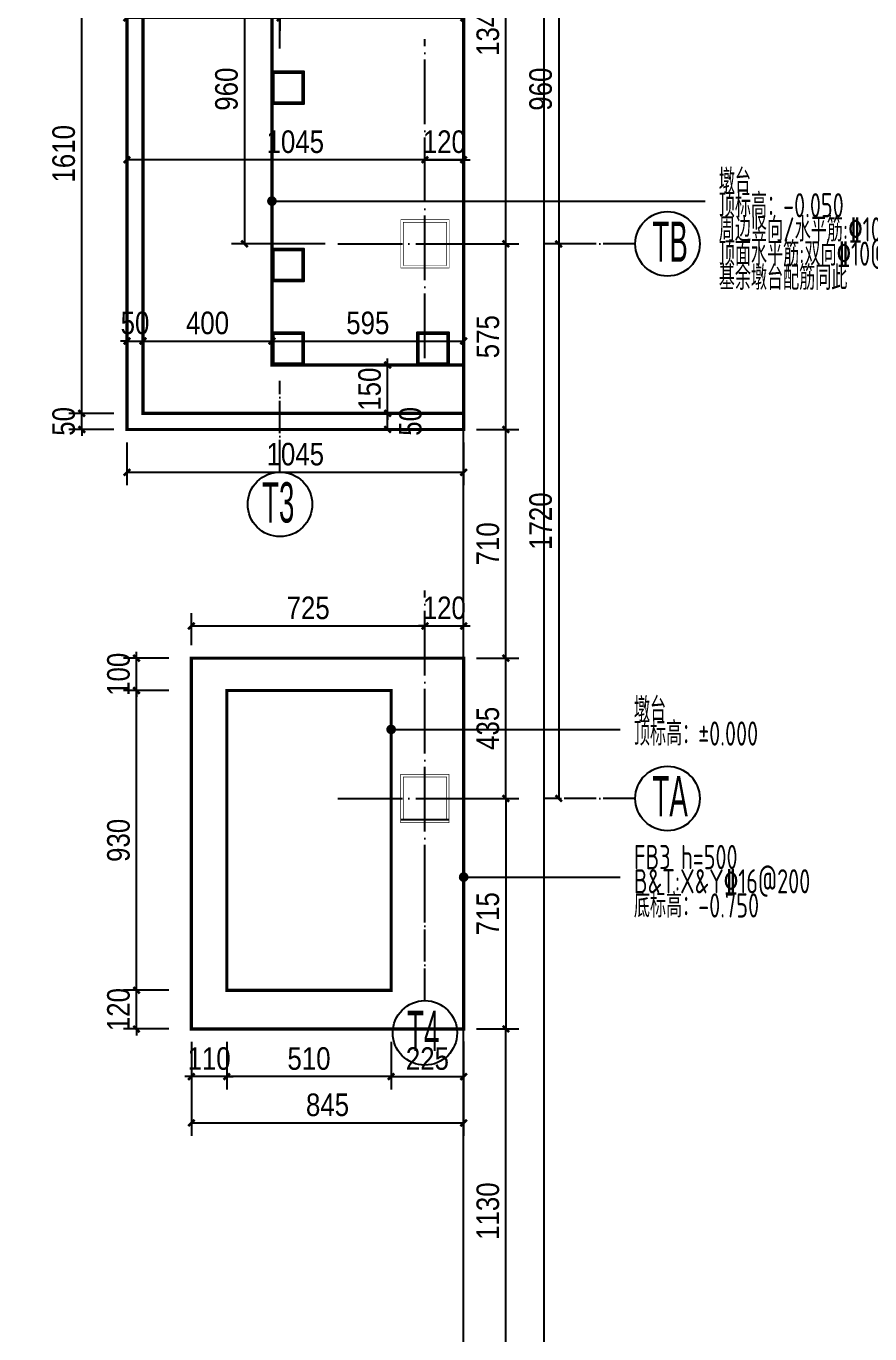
# Model space of a CAD drawing. Extents: x -40040 to 35635, y -182662 to -38118.
# Drawn here: x -5401 to -2783, y -97872 to -93816 of the extents above; entities that cross this region are included whole.
import ezdxf

# ---------------------------------------------------------------- set-up
doc = ezdxf.new("R2010")
doc.units = 0
doc.header["$LTSCALE"] = 1000
doc.header["$MEASUREMENT"] = 0
doc.linetypes.add('CENTER', pattern=[2, 1.25, -0.25, 0.25, -0.25])
doc.linetypes.add('DOTE', pattern=[2.42, 2, -0.2, 0.02, -0.2])
for name, color, linetype in [('A', 163, 'CENTER'), ('A-FLOR-STRS', 54, 'Continuous'), ('A-SECT-005', 5, 'Continuous'), ('AXIS', 3, 'Continuous'), ('GL', 131, 'Continuous'), ('JC', 7, 'Continuous'), ('核对', 2, 'Continuous')]:
    doc.layers.add(name, color=color, linetype=linetype)
doc.styles.add('DIM_T3', font='ARIALN.TTF')
doc.styles.get("Standard").update_dxf_attribs({"font": 'tssdengs.shx', "width": 0.7, "bigfont": 'tssdchn.shx'})
doc.dimstyles.new('_TCH_ARCH&&20', dxfattribs={"dimtxt": 70, "dimasz": 20, "dimexe": 40, "dimexo": 40, "dimgap": 20, "dimtad": 1, "dimdec": 0, "dimzin": 0, "dimdsep": 46, "dimtxsty": 'DIM_T3', "dimblk": 'ARCHTICK', "dimcen": 0.09, "dimclrd": 6, "dimclre": 6, "dimclrt": 6, "dimazin": 2, "dimtfac": 1, "dimtdec": 0, "dimtix": 1, "dimtmove": 2, "dimatfit": 3, "dimfxl": 100, "dimfxlon": 1, "dimtolj": 1, "dimtzin": 0, "dimarcsym": 0})

# ---------------------------------------------------------------- blocks, each defined once
blk = doc.blocks.new('_ArchTick')
at = {"color": 0, "linetype": 'ByBlock', "const_width": 0.4}
blk.add_lwpolyline([(-0.5, -0.5), (0.5, 0.5)], dxfattribs=at)
blk = doc.blocks.new('*D878')
at = {"layer": 'Defpoints', "color": 0, "transparency": 16777216}
for p in [(-4043.3, -121926.7), (-3912.3, -121926.7), (-4318.3, -123056.7)]:
    blk.add_point(p, dxfattribs=at)
at = {"layer": 'JC', "color": 6, "lineweight": -2, "transparency": 16777216}
for p, q in [((-4003.3, -121926.7), (-3872.3, -121926.7)), ((-3912.3, -123056.7), (-3912.3, -121926.7)), ((-4278.3, -123056.7), (-3872.3, -123056.7))]:
    blk.add_line(p, q, dxfattribs=at)
at = {"layer": 'JC', "color": 6, "lineweight": -2, "transparency": 16777216, "xscale": 20, "yscale": 20, "zscale": 20}
for p, rotation in [((-3912.3, -121926.7), 90), ((-3912.3, -123056.7), 270)]:
    blk.add_blockref('_ArchTick', p, dxfattribs=dict(at, rotation=rotation))
at = {"layer": 'JC', "color": 6, "transparency": 16777216, "insert": (-3968, -122491.7), "char_height": 70, "attachment_point": 5, "rotation": 90, "style": 'DIM_T3'}
blk.add_mtext('\\A1;1130', dxfattribs=at)
blk = doc.blocks.new('*D879')
at = {"layer": 'Defpoints', "color": 0, "transparency": 16777216}
for p in [(-4043.3, -120776.7), (-3912.3, -120776.7), (-4088.5, -121211.7)]:
    blk.add_point(p, dxfattribs=at)
at = {"layer": 'JC', "color": 6, "lineweight": -2, "transparency": 16777216}
for p, q in [((-4003.3, -120776.7), (-3872.3, -120776.7)), ((-3912.3, -121211.7), (-3912.3, -120776.7)), ((-4048.5, -121211.7), (-3872.3, -121211.7))]:
    blk.add_line(p, q, dxfattribs=at)
at = {"layer": 'JC', "color": 6, "lineweight": -2, "transparency": 16777216, "xscale": 20, "yscale": 20, "zscale": 20}
for p, rotation in [((-3912.3, -120776.7), 90), ((-3912.3, -121211.7), 270)]:
    blk.add_blockref('_ArchTick', p, dxfattribs=dict(at, rotation=rotation))
at = {"layer": 'JC', "color": 6, "transparency": 16777216, "insert": (-3968, -120994.2), "char_height": 70, "attachment_point": 5, "rotation": 90, "style": 'DIM_T3'}
blk.add_mtext('\\A1;435', dxfattribs=at)
blk = doc.blocks.new('*D880')
at = {"layer": 'Defpoints', "color": 0, "transparency": 16777216}
for p in [(-4043.3, -120067.2), (-3912.3, -120067.2), (-4043.3, -120776.7)]:
    blk.add_point(p, dxfattribs=at)
at = {"layer": 'JC', "color": 6, "lineweight": -2, "transparency": 16777216}
for p, q in [((-4003.3, -120067.2), (-3872.3, -120067.2)), ((-3912.3, -120776.7), (-3912.3, -120067.2)), ((-4003.3, -120776.7), (-3872.3, -120776.7))]:
    blk.add_line(p, q, dxfattribs=at)
at = {"layer": 'JC', "color": 6, "lineweight": -2, "transparency": 16777216, "xscale": 20, "yscale": 20, "zscale": 20}
for p, rotation in [((-3912.3, -120067.2), 90), ((-3912.3, -120776.7), 270)]:
    blk.add_blockref('_ArchTick', p, dxfattribs=dict(at, rotation=rotation))
at = {"layer": 'JC', "color": 6, "transparency": 16777216, "insert": (-3968, -120422), "char_height": 70, "attachment_point": 5, "rotation": 90, "style": 'DIM_T3'}
blk.add_mtext('\\A1;710', dxfattribs=at)
blk = doc.blocks.new('*D881')
at = {"layer": 'Defpoints', "color": 0, "transparency": 16777216}
for p in [(-4088.3, -119491.7), (-3912.3, -119491.7), (-4043.3, -120067.2)]:
    blk.add_point(p, dxfattribs=at)
at = {"layer": 'JC', "color": 6, "lineweight": -2, "transparency": 16777216}
for p, q in [((-4048.3, -119491.7), (-3872.3, -119491.7)), ((-3912.3, -120067.2), (-3912.3, -119491.7)), ((-4003.3, -120067.2), (-3872.3, -120067.2))]:
    blk.add_line(p, q, dxfattribs=at)
at = {"layer": 'JC', "color": 6, "lineweight": -2, "transparency": 16777216, "xscale": 20, "yscale": 20, "zscale": 20}
for p, rotation in [((-3912.3, -119491.7), 90), ((-3912.3, -120067.2), 270)]:
    blk.add_blockref('_ArchTick', p, dxfattribs=dict(at, rotation=rotation))
at = {"layer": 'JC', "color": 6, "transparency": 16777216, "insert": (-3967.8, -119779.5), "char_height": 70, "attachment_point": 5, "rotation": 90, "style": 'DIM_T3'}
blk.add_mtext('\\A1;575', dxfattribs=at)
blk = doc.blocks.new('*D882')
at = {"layer": 'Defpoints', "color": 0, "transparency": 16777216}
for p in [(-4043.3, -118147.1), (-3912.3, -118147.1), (-4088.3, -119491.7)]:
    blk.add_point(p, dxfattribs=at)
at = {"layer": 'JC', "color": 6, "lineweight": -2, "transparency": 16777216}
for p, q in [((-4003.3, -118147.1), (-3872.3, -118147.1)), ((-3912.3, -119491.7), (-3912.3, -118147.1)), ((-4048.3, -119491.7), (-3872.3, -119491.7))]:
    blk.add_line(p, q, dxfattribs=at)
at = {"layer": 'JC', "color": 6, "lineweight": -2, "transparency": 16777216, "xscale": 20, "yscale": 20, "zscale": 20}
for p, rotation in [((-3912.3, -118147.1), 90), ((-3912.3, -119491.7), 270)]:
    blk.add_blockref('_ArchTick', p, dxfattribs=dict(at, rotation=rotation))
at = {"layer": 'JC', "color": 6, "transparency": 16777216, "insert": (-3968, -118819.4), "char_height": 70, "attachment_point": 5, "rotation": 90, "style": 'DIM_T3'}
blk.add_mtext('\\A1;1345', dxfattribs=at)
blk = doc.blocks.new('*D890')
at = {"layer": 'Defpoints', "color": 0, "transparency": 16777216}
for p in [(-4088.5, -121211.7), (-4043.3, -121926.7), (-3912.3, -121926.7)]:
    blk.add_point(p, dxfattribs=at)
at = {"layer": 'JC', "color": 6, "lineweight": -2, "transparency": 16777216}
for p, q in [((-4048.5, -121211.7), (-3872.3, -121211.7)), ((-3912.3, -121211.7), (-3912.3, -121926.7)), ((-4003.3, -121926.7), (-3872.3, -121926.7))]:
    blk.add_line(p, q, dxfattribs=at)
at = {"layer": 'JC', "color": 6, "lineweight": -2, "transparency": 16777216, "xscale": 20, "yscale": 20, "zscale": 20}
for p, rotation in [((-3912.3, -121211.7), 90), ((-3912.3, -121926.7), 270)]:
    blk.add_blockref('_ArchTick', p, dxfattribs=dict(at, rotation=rotation))
at = {"layer": 'JC', "color": 6, "transparency": 16777216, "insert": (-3968, -121569.2), "char_height": 70, "attachment_point": 5, "rotation": 90, "style": 'DIM_T3'}
blk.add_mtext('\\A1;715', dxfattribs=at)
blk = doc.blocks.new('*D891')
at = {"layer": 'Defpoints', "color": 0, "transparency": 16777216}
for p in [(-5088.3, -120067.2), (-4043.3, -120067.2), (-4043.3, -120200)]:
    blk.add_point(p, dxfattribs=at)
at = {"layer": 'JC', "color": 6, "lineweight": -2, "transparency": 16777216}
for p, q in [((-5088.3, -120107.2), (-5088.3, -120240)), ((-4043.3, -120107.2), (-4043.3, -120240)), ((-5088.3, -120200), (-4043.3, -120200))]:
    blk.add_line(p, q, dxfattribs=at)
at = {"layer": 'JC', "color": 6, "lineweight": -2, "transparency": 16777216, "xscale": 20, "yscale": 20, "zscale": 20, "rotation": 180}
blk.add_blockref('_ArchTick', (-5088.3, -120200), dxfattribs=at)
at = {"layer": 'JC', "color": 6, "lineweight": -2, "transparency": 16777216, "xscale": 20, "yscale": 20, "zscale": 20}
blk.add_blockref('_ArchTick', (-4043.3, -120200), dxfattribs=at)
at = {"layer": 'JC', "color": 6, "transparency": 16777216, "insert": (-4565.8, -120144.2), "char_height": 70, "attachment_point": 5, "style": 'DIM_T3'}
blk.add_mtext('\\A1;1045', dxfattribs=at)
blk = doc.blocks.new('*D865')
at = {"layer": 'Defpoints', "color": 0, "transparency": 16777216}
for p in [(-4163.5, -120676.7), (-4888.3, -120776.7), (-4163.5, -120776.7)]:
    blk.add_point(p, dxfattribs=at)
at = {"layer": 'JC', "color": 6, "lineweight": -2, "transparency": 16777216}
for p, q in [((-4888.3, -120736.7), (-4888.3, -120636.7)), ((-4163.5, -120736.7), (-4163.5, -120636.7)), ((-4888.3, -120676.7), (-4163.5, -120676.7))]:
    blk.add_line(p, q, dxfattribs=at)
at = {"layer": 'JC', "color": 6, "lineweight": -2, "transparency": 16777216, "xscale": 20, "yscale": 20, "zscale": 20, "rotation": 180}
blk.add_blockref('_ArchTick', (-4888.3, -120676.7), dxfattribs=at)
at = {"layer": 'JC', "color": 6, "lineweight": -2, "transparency": 16777216, "xscale": 20, "yscale": 20, "zscale": 20}
blk.add_blockref('_ArchTick', (-4163.5, -120676.7), dxfattribs=at)
at = {"layer": 'JC', "color": 6, "transparency": 16777216, "insert": (-4525.9, -120621), "char_height": 70, "attachment_point": 5, "style": 'DIM_T3'}
blk.add_mtext('\\A1;725', dxfattribs=at)
blk = doc.blocks.new('*D866')
at = {"layer": 'Defpoints', "color": 0, "transparency": 16777216}
for p in [(-4268.3, -121926.7), (-4043.3, -121925.8), (-4043.3, -122074.5)]:
    blk.add_point(p, dxfattribs=at)
at = {"layer": 'JC', "color": 6, "lineweight": -2, "transparency": 16777216}
for p, q in [((-4268.3, -121966.7), (-4268.3, -122114.5)), ((-4043.3, -121965.8), (-4043.3, -122114.5)), ((-4268.3, -122074.5), (-4043.3, -122074.5))]:
    blk.add_line(p, q, dxfattribs=at)
at = {"layer": 'JC', "color": 6, "lineweight": -2, "transparency": 16777216, "xscale": 20, "yscale": 20, "zscale": 20, "rotation": 180}
blk.add_blockref('_ArchTick', (-4268.3, -122074.5), dxfattribs=at)
at = {"layer": 'JC', "color": 6, "lineweight": -2, "transparency": 16777216, "xscale": 20, "yscale": 20, "zscale": 20}
blk.add_blockref('_ArchTick', (-4043.3, -122074.5), dxfattribs=at)
at = {"layer": 'JC', "color": 6, "transparency": 16777216, "insert": (-4155.8, -122018.8), "char_height": 70, "attachment_point": 5, "style": 'DIM_T3'}
blk.add_mtext('\\A1;225', dxfattribs=at)
blk = doc.blocks.new('*D867')
at = {"layer": 'Defpoints', "color": 0, "transparency": 16777216}
for p in [(-4043.3, -119230.9), (-4163.3, -119322.9), (-4043.3, -119322.9)]:
    blk.add_point(p, dxfattribs=at)
at = {"layer": 'JC', "color": 6, "lineweight": -2, "transparency": 16777216}
for p, q in [((-4163.3, -119282.9), (-4163.3, -119190.9)), ((-4043.3, -119282.9), (-4043.3, -119190.9)), ((-4163.3, -119230.9), (-4183.3, -119230.9)), ((-4163.3, -119230.9), (-4043.3, -119230.9)), ((-4043.3, -119230.9), (-4023.3, -119230.9))]:
    blk.add_line(p, q, dxfattribs=at)
at = {"layer": 'JC', "color": 6, "lineweight": -2, "transparency": 16777216, "xscale": 20, "yscale": 20, "zscale": 20}
blk.add_blockref('_ArchTick', (-4163.3, -119230.9), dxfattribs=at)
at = {"layer": 'JC', "color": 6, "lineweight": -2, "transparency": 16777216, "xscale": 20, "yscale": 20, "zscale": 20, "rotation": 180}
blk.add_blockref('_ArchTick', (-4043.3, -119230.9), dxfattribs=at)
at = {"layer": 'JC', "color": 6, "transparency": 16777216, "insert": (-4103.3, -119175.2), "char_height": 70, "attachment_point": 5, "style": 'DIM_T3'}
blk.add_mtext('\\A1;120', dxfattribs=at)
blk = doc.blocks.new('*D868')
at = {"layer": 'Defpoints', "color": 0, "transparency": 16777216}
for p in [(-5088.3, -119230.9), (-5088.3, -119315.8), (-4043.3, -119322.9)]:
    blk.add_point(p, dxfattribs=at)
at = {"layer": 'JC', "color": 6, "lineweight": -2, "transparency": 16777216}
for p, q in [((-5088.3, -119275.8), (-5088.3, -119190.9)), ((-4043.3, -119282.9), (-4043.3, -119190.9)), ((-4043.3, -119230.9), (-5088.3, -119230.9))]:
    blk.add_line(p, q, dxfattribs=at)
at = {"layer": 'JC', "color": 6, "lineweight": -2, "transparency": 16777216, "xscale": 20, "yscale": 20, "zscale": 20, "rotation": 180}
blk.add_blockref('_ArchTick', (-5088.3, -119230.9), dxfattribs=at)
at = {"layer": 'JC', "color": 6, "lineweight": -2, "transparency": 16777216, "xscale": 20, "yscale": 20, "zscale": 20}
blk.add_blockref('_ArchTick', (-4043.3, -119230.9), dxfattribs=at)
at = {"layer": 'JC', "color": 6, "transparency": 16777216, "insert": (-4565.8, -119175.2), "char_height": 70, "attachment_point": 5, "style": 'DIM_T3'}
blk.add_mtext('\\A1;1045', dxfattribs=at)
blk = doc.blocks.new('*D869')
at = {"layer": 'Defpoints', "color": 0, "transparency": 16777216}
for p in [(-5088.3, -118694.5), (-4613.3, -118694.5), (-4613.3, -118790.6)]:
    blk.add_point(p, dxfattribs=at)
at = {"layer": 'JC', "color": 6, "lineweight": -2, "transparency": 16777216}
for p, q in [((-5088.3, -118734.5), (-5088.3, -118830.6)), ((-4613.3, -118734.5), (-4613.3, -118830.6)), ((-5088.3, -118790.6), (-4613.3, -118790.6))]:
    blk.add_line(p, q, dxfattribs=at)
at = {"layer": 'JC', "color": 6, "lineweight": -2, "transparency": 16777216, "xscale": 20, "yscale": 20, "zscale": 20, "rotation": 180}
blk.add_blockref('_ArchTick', (-5088.3, -118790.6), dxfattribs=at)
at = {"layer": 'JC', "color": 6, "lineweight": -2, "transparency": 16777216, "xscale": 20, "yscale": 20, "zscale": 20}
blk.add_blockref('_ArchTick', (-4613.3, -118790.6), dxfattribs=at)
at = {"layer": 'JC', "color": 6, "transparency": 16777216, "insert": (-4850.8, -118735), "char_height": 70, "attachment_point": 5, "style": 'DIM_T3'}
blk.add_mtext('\\A1;475', dxfattribs=at)
blk = doc.blocks.new('*D870')
at = {"layer": 'Defpoints', "color": 0, "transparency": 16777216}
for p in [(-4613.3, -118694.5), (-4043.3, -118690.7), (-4043.3, -118790.6)]:
    blk.add_point(p, dxfattribs=at)
at = {"layer": 'JC', "color": 6, "lineweight": -2, "transparency": 16777216}
for p, q in [((-4613.3, -118734.5), (-4613.3, -118830.6)), ((-4043.3, -118730.7), (-4043.3, -118830.6)), ((-4613.3, -118790.6), (-4043.3, -118790.6))]:
    blk.add_line(p, q, dxfattribs=at)
at = {"layer": 'JC', "color": 6, "lineweight": -2, "transparency": 16777216, "xscale": 20, "yscale": 20, "zscale": 20, "rotation": 180}
blk.add_blockref('_ArchTick', (-4613.3, -118790.6), dxfattribs=at)
at = {"layer": 'JC', "color": 6, "lineweight": -2, "transparency": 16777216, "xscale": 20, "yscale": 20, "zscale": 20}
blk.add_blockref('_ArchTick', (-4043.3, -118790.6), dxfattribs=at)
at = {"layer": 'JC', "color": 6, "transparency": 16777216, "insert": (-4328.3, -118734.9), "char_height": 70, "attachment_point": 5, "style": 'DIM_T3'}
blk.add_mtext('\\A1;570', dxfattribs=at)
blk = doc.blocks.new('*D899')
at = {"layer": 'Defpoints', "color": 0, "transparency": 16777216}
for p in [(-4402.6, -119867.2), (-4279.3, -119867.2), (-4408.2, -120017.2)]:
    blk.add_point(p, dxfattribs=at)
at = {"layer": '核对', "color": 6, "lineweight": -2, "transparency": 16777216}
for p, q in [((-4279.3, -119867.2), (-4279.3, -119847.2)), ((-4362.6, -119867.2), (-4239.3, -119867.2)), ((-4279.3, -120017.2), (-4279.3, -119867.2)), ((-4368.2, -120017.2), (-4239.3, -120017.2)), ((-4279.3, -120017.2), (-4279.3, -120037.2))]:
    blk.add_line(p, q, dxfattribs=at)
at = {"layer": '核对', "color": 6, "lineweight": -2, "transparency": 16777216, "xscale": 20, "yscale": 20, "zscale": 20}
for p, rotation in [((-4279.3, -119867.2), 270), ((-4279.3, -120017.2), 90)]:
    blk.add_blockref('_ArchTick', p, dxfattribs=dict(at, rotation=rotation))
at = {"layer": '核对', "color": 6, "transparency": 16777216, "insert": (-4335, -119942.2), "char_height": 70, "attachment_point": 5, "rotation": 90, "style": 'DIM_T3'}
blk.add_mtext('\\A1;150', dxfattribs=at)
blk = doc.blocks.new('*D855')
at = {"layer": 'Defpoints', "color": 0, "transparency": 16777216}
for p in [(-4638.3, -119669.7), (-5038.3, -119696.6), (-4638.3, -119793)]:
    blk.add_point(p, dxfattribs=at)
at = {"layer": '核对', "color": 6, "lineweight": -2, "transparency": 16777216}
for p, q in [((-4638.3, -119709.7), (-4638.3, -119833)), ((-5038.3, -119736.6), (-5038.3, -119833)), ((-5038.3, -119793), (-4638.3, -119793))]:
    blk.add_line(p, q, dxfattribs=at)
at = {"layer": '核对', "color": 6, "lineweight": -2, "transparency": 16777216, "xscale": 20, "yscale": 20, "zscale": 20, "rotation": 180}
blk.add_blockref('_ArchTick', (-5038.3, -119793), dxfattribs=at)
at = {"layer": '核对', "color": 6, "lineweight": -2, "transparency": 16777216, "xscale": 20, "yscale": 20, "zscale": 20}
blk.add_blockref('_ArchTick', (-4638.3, -119793), dxfattribs=at)
at = {"layer": '核对', "color": 6, "transparency": 16777216, "insert": (-4838.3, -119737.3), "char_height": 70, "attachment_point": 5, "style": 'DIM_T3'}
blk.add_mtext('\\A1;400', dxfattribs=at)
blk = doc.blocks.new('*D856')
at = {"layer": 'Defpoints', "color": 0, "transparency": 16777216}
for p in [(-4638.3, -119669.7), (-4043.3, -119676.5), (-4043.3, -119793)]:
    blk.add_point(p, dxfattribs=at)
at = {"layer": '核对', "color": 6, "lineweight": -2, "transparency": 16777216}
for p, q in [((-4638.3, -119709.7), (-4638.3, -119833)), ((-4043.3, -119716.5), (-4043.3, -119833)), ((-4638.3, -119793), (-4043.3, -119793))]:
    blk.add_line(p, q, dxfattribs=at)
at = {"layer": '核对', "color": 6, "lineweight": -2, "transparency": 16777216, "xscale": 20, "yscale": 20, "zscale": 20, "rotation": 180}
blk.add_blockref('_ArchTick', (-4638.3, -119793), dxfattribs=at)
at = {"layer": '核对', "color": 6, "lineweight": -2, "transparency": 16777216, "xscale": 20, "yscale": 20, "zscale": 20}
blk.add_blockref('_ArchTick', (-4043.3, -119793), dxfattribs=at)
at = {"layer": '核对', "color": 6, "transparency": 16777216, "insert": (-4340.8, -119737.3), "char_height": 70, "attachment_point": 5, "style": 'DIM_T3'}
blk.add_mtext('\\A1;595', dxfattribs=at)
blk = doc.blocks.new('*D857')
at = {"layer": 'Defpoints', "color": 0, "transparency": 16777216}
for p in [(-5228.5, -120017.2), (-5038.3, -120017.2), (-5088.3, -120067.2)]:
    blk.add_point(p, dxfattribs=at)
at = {"layer": 'JC', "color": 6, "lineweight": -2, "transparency": 16777216}
for p, q in [((-5228.5, -120017.2), (-5228.5, -119997.2)), ((-5128.5, -120017.2), (-5268.5, -120017.2)), ((-5228.5, -120067.2), (-5228.5, -120017.2)), ((-5128.5, -120067.2), (-5268.5, -120067.2)), ((-5228.5, -120067.2), (-5228.5, -120087.2))]:
    blk.add_line(p, q, dxfattribs=at)
at = {"layer": 'JC', "color": 6, "lineweight": -2, "transparency": 16777216, "xscale": 20, "yscale": 20, "zscale": 20}
for p, rotation in [((-5228.5, -120017.2), 270), ((-5228.5, -120067.2), 90)]:
    blk.add_blockref('_ArchTick', p, dxfattribs=dict(at, rotation=rotation))
at = {"layer": 'JC', "color": 6, "transparency": 16777216, "insert": (-5284.3, -120042.2), "char_height": 70, "attachment_point": 5, "rotation": 90, "style": 'DIM_T3'}
blk.add_mtext('\\A1;50', dxfattribs=at)
blk = doc.blocks.new('*D900')
at = {"layer": 'Defpoints', "color": 0, "transparency": 16777216}
for p in [(-5228.5, -118407.2), (-5038.3, -118407.2), (-5038.3, -120017.2)]:
    blk.add_point(p, dxfattribs=at)
at = {"layer": 'JC', "color": 6, "lineweight": -2, "transparency": 16777216}
for p, q in [((-5128.5, -118407.2), (-5268.5, -118407.2)), ((-5228.5, -120017.2), (-5228.5, -118407.2)), ((-5128.5, -120017.2), (-5268.5, -120017.2))]:
    blk.add_line(p, q, dxfattribs=at)
at = {"layer": 'JC', "color": 6, "lineweight": -2, "transparency": 16777216, "xscale": 20, "yscale": 20, "zscale": 20}
for p, rotation in [((-5228.5, -118407.2), 90), ((-5228.5, -120017.2), 270)]:
    blk.add_blockref('_ArchTick', p, dxfattribs=dict(at, rotation=rotation))
at = {"layer": 'JC', "color": 6, "transparency": 16777216, "insert": (-5284.3, -119212.2), "char_height": 70, "attachment_point": 5, "rotation": 90, "style": 'DIM_T3'}
blk.add_mtext('\\A1;1610', dxfattribs=at)
blk = doc.blocks.new('*D859')
at = {"layer": 'Defpoints', "color": 0, "transparency": 16777216}
for p in [(-4043.3, -120676.7), (-4163.5, -120776.7), (-4043.3, -120776.7)]:
    blk.add_point(p, dxfattribs=at)
at = {"layer": 'JC', "color": 6, "lineweight": -2, "transparency": 16777216}
for p, q in [((-4163.5, -120736.7), (-4163.5, -120636.7)), ((-4043.3, -120736.7), (-4043.3, -120636.7)), ((-4163.5, -120676.7), (-4183.5, -120676.7)), ((-4163.5, -120676.7), (-4043.3, -120676.7)), ((-4043.3, -120676.7), (-4023.3, -120676.7))]:
    blk.add_line(p, q, dxfattribs=at)
at = {"layer": 'JC', "color": 6, "lineweight": -2, "transparency": 16777216, "xscale": 20, "yscale": 20, "zscale": 20}
blk.add_blockref('_ArchTick', (-4163.5, -120676.7), dxfattribs=at)
at = {"layer": 'JC', "color": 6, "lineweight": -2, "transparency": 16777216, "xscale": 20, "yscale": 20, "zscale": 20, "rotation": 180}
blk.add_blockref('_ArchTick', (-4043.3, -120676.7), dxfattribs=at)
at = {"layer": 'JC', "color": 6, "transparency": 16777216, "insert": (-4103.4, -120621), "char_height": 70, "attachment_point": 5, "style": 'DIM_T3'}
blk.add_mtext('\\A1;120', dxfattribs=at)
blk = doc.blocks.new('*D860')
at = {"layer": 'Defpoints', "color": 0, "transparency": 16777216}
for p in [(-4778.3, -121926.7), (-4268.3, -121926.7), (-4778.3, -122074.5)]:
    blk.add_point(p, dxfattribs=at)
at = {"layer": 'JC', "color": 6, "lineweight": -2, "transparency": 16777216}
for p, q in [((-4778.3, -121966.7), (-4778.3, -122114.5)), ((-4268.3, -121966.7), (-4268.3, -122114.5)), ((-4268.3, -122074.5), (-4778.3, -122074.5))]:
    blk.add_line(p, q, dxfattribs=at)
at = {"layer": 'JC', "color": 6, "lineweight": -2, "transparency": 16777216, "xscale": 20, "yscale": 20, "zscale": 20, "rotation": 180}
blk.add_blockref('_ArchTick', (-4778.3, -122074.5), dxfattribs=at)
at = {"layer": 'JC', "color": 6, "lineweight": -2, "transparency": 16777216, "xscale": 20, "yscale": 20, "zscale": 20}
blk.add_blockref('_ArchTick', (-4268.3, -122074.5), dxfattribs=at)
at = {"layer": 'JC', "color": 6, "transparency": 16777216, "insert": (-4523.3, -122018.8), "char_height": 70, "attachment_point": 5, "style": 'DIM_T3'}
blk.add_mtext('\\A1;510', dxfattribs=at)
blk = doc.blocks.new('*D861')
at = {"layer": 'Defpoints', "color": 0, "transparency": 16777216}
for p in [(-4888.3, -121936.1), (-4778.3, -121926.7), (-4888.3, -122074.5)]:
    blk.add_point(p, dxfattribs=at)
at = {"layer": 'JC', "color": 6, "lineweight": -2, "transparency": 16777216}
for p, q in [((-4888.3, -121976.1), (-4888.3, -122114.5)), ((-4778.3, -121966.7), (-4778.3, -122114.5)), ((-4888.3, -122074.5), (-4908.3, -122074.5)), ((-4778.3, -122074.5), (-4888.3, -122074.5)), ((-4778.3, -122074.5), (-4758.3, -122074.5))]:
    blk.add_line(p, q, dxfattribs=at)
at = {"layer": 'JC', "color": 6, "lineweight": -2, "transparency": 16777216, "xscale": 20, "yscale": 20, "zscale": 20}
blk.add_blockref('_ArchTick', (-4888.3, -122074.5), dxfattribs=at)
at = {"layer": 'JC', "color": 6, "lineweight": -2, "transparency": 16777216, "xscale": 20, "yscale": 20, "zscale": 20, "rotation": 180}
blk.add_blockref('_ArchTick', (-4778.3, -122074.5), dxfattribs=at)
at = {"layer": 'JC', "color": 6, "transparency": 16777216, "insert": (-4833.3, -122018.8), "char_height": 70, "attachment_point": 5, "style": 'DIM_T3'}
blk.add_mtext('\\A1;110', dxfattribs=at)
blk = doc.blocks.new('*D862')
at = {"layer": 'Defpoints', "color": 0, "transparency": 16777216}
for p in [(-5058.7, -121806.7), (-4778.3, -121806.7), (-4888.3, -121926.7)]:
    blk.add_point(p, dxfattribs=at)
at = {"layer": '核对', "color": 6, "lineweight": -2, "transparency": 16777216}
for p, q in [((-5058.7, -121806.7), (-5058.7, -121786.7)), ((-4958.7, -121806.7), (-5098.7, -121806.7)), ((-5058.7, -121926.7), (-5058.7, -121806.7)), ((-4958.7, -121926.7), (-5098.7, -121926.7)), ((-5058.7, -121926.7), (-5058.7, -121946.7))]:
    blk.add_line(p, q, dxfattribs=at)
at = {"layer": '核对', "color": 6, "lineweight": -2, "transparency": 16777216, "xscale": 20, "yscale": 20, "zscale": 20}
for p, rotation in [((-5058.7, -121806.7), 270), ((-5058.7, -121926.7), 90)]:
    blk.add_blockref('_ArchTick', p, dxfattribs=dict(at, rotation=rotation))
at = {"layer": '核对', "color": 6, "transparency": 16777216, "insert": (-5114.4, -121866.7), "char_height": 70, "attachment_point": 5, "rotation": 90, "style": 'DIM_T3'}
blk.add_mtext('\\A1;120', dxfattribs=at)
blk = doc.blocks.new('*D863')
at = {"layer": 'Defpoints', "color": 0, "transparency": 16777216}
for p in [(-5058.7, -120876.7), (-4778.3, -120876.7), (-4778.3, -121806.7)]:
    blk.add_point(p, dxfattribs=at)
at = {"layer": '核对', "color": 6, "lineweight": -2, "transparency": 16777216}
for p, q in [((-4958.7, -120876.7), (-5098.7, -120876.7)), ((-5058.7, -121806.7), (-5058.7, -120876.7)), ((-4958.7, -121806.7), (-5098.7, -121806.7))]:
    blk.add_line(p, q, dxfattribs=at)
at = {"layer": '核对', "color": 6, "lineweight": -2, "transparency": 16777216, "xscale": 20, "yscale": 20, "zscale": 20}
for p, rotation in [((-5058.7, -120876.7), 90), ((-5058.7, -121806.7), 270)]:
    blk.add_blockref('_ArchTick', p, dxfattribs=dict(at, rotation=rotation))
at = {"layer": '核对', "color": 6, "transparency": 16777216, "insert": (-5114.4, -121341.7), "char_height": 70, "attachment_point": 5, "rotation": 90, "style": 'DIM_T3'}
blk.add_mtext('\\A1;930', dxfattribs=at)
blk = doc.blocks.new('*D864')
at = {"layer": 'Defpoints', "color": 0, "transparency": 16777216}
for p in [(-5058.7, -120776.7), (-4888.3, -120776.7), (-4778.3, -120876.7)]:
    blk.add_point(p, dxfattribs=at)
at = {"layer": '核对', "color": 6, "lineweight": -2, "transparency": 16777216}
for p, q in [((-4958.7, -120776.7), (-5098.7, -120776.7)), ((-5058.7, -120776.7), (-5058.7, -120756.7)), ((-5058.7, -120876.7), (-5058.7, -120776.7)), ((-4958.7, -120876.7), (-5098.7, -120876.7)), ((-5058.7, -120876.7), (-5058.7, -120896.7))]:
    blk.add_line(p, q, dxfattribs=at)
at = {"layer": '核对', "color": 6, "lineweight": -2, "transparency": 16777216, "xscale": 20, "yscale": 20, "zscale": 20}
for p, rotation in [((-5058.7, -120776.7), 270), ((-5058.7, -120876.7), 90)]:
    blk.add_blockref('_ArchTick', p, dxfattribs=dict(at, rotation=rotation))
at = {"layer": '核对', "color": 6, "transparency": 16777216, "insert": (-5114.4, -120826.7), "char_height": 70, "attachment_point": 5, "rotation": 90, "style": 'DIM_T3'}
blk.add_mtext('\\A1;100', dxfattribs=at)
blk = doc.blocks.new('*D851')
at = {"layer": 'Defpoints', "color": 0, "transparency": 16777216}
for p in [(-4888.3, -121926.7), (-4043.3, -121926.7), (-4043.3, -122217.9)]:
    blk.add_point(p, dxfattribs=at)
at = {"layer": 'JC', "color": 6, "lineweight": -2, "transparency": 16777216}
for p, q in [((-4888.3, -121966.7), (-4888.3, -122257.9)), ((-4043.3, -121966.7), (-4043.3, -122257.9)), ((-4888.3, -122217.9), (-4043.3, -122217.9))]:
    blk.add_line(p, q, dxfattribs=at)
at = {"layer": 'JC', "color": 6, "lineweight": -2, "transparency": 16777216, "xscale": 20, "yscale": 20, "zscale": 20, "rotation": 180}
blk.add_blockref('_ArchTick', (-4888.3, -122217.9), dxfattribs=at)
at = {"layer": 'JC', "color": 6, "lineweight": -2, "transparency": 16777216, "xscale": 20, "yscale": 20, "zscale": 20}
blk.add_blockref('_ArchTick', (-4043.3, -122217.9), dxfattribs=at)
at = {"layer": 'JC', "color": 6, "transparency": 16777216, "insert": (-4465.8, -122162.2), "char_height": 70, "attachment_point": 5, "style": 'DIM_T3'}
blk.add_mtext('\\A1;845', dxfattribs=at)
blk = doc.blocks.new('*D847')
at = {"layer": 'Defpoints', "color": 0, "transparency": 16777216}
for p in [(-4688.3, -118531.7), (-4723.4, -119491.7), (-4433.3, -119491.7)]:
    blk.add_point(p, dxfattribs=at)
at = {"layer": 'JC', "color": 6, "lineweight": -2, "transparency": 16777216}
for p, q in [((-4728.3, -118531.7), (-4763.4, -118531.7)), ((-4723.4, -118531.7), (-4723.4, -119491.7)), ((-4473.3, -119491.7), (-4763.4, -119491.7))]:
    blk.add_line(p, q, dxfattribs=at)
at = {"layer": 'JC', "color": 6, "lineweight": -2, "transparency": 16777216, "xscale": 20, "yscale": 20, "zscale": 20}
for p, rotation in [((-4723.4, -118531.7), 90), ((-4723.4, -119491.7), 270)]:
    blk.add_blockref('_ArchTick', p, dxfattribs=dict(at, rotation=rotation))
at = {"layer": 'JC', "color": 6, "transparency": 16777216, "insert": (-4779.1, -119011.7), "char_height": 70, "attachment_point": 5, "rotation": 90, "style": 'DIM_T3'}
blk.add_mtext('\\A1;960', dxfattribs=at)
blk = doc.blocks.new('*D848')
at = {"layer": 'Defpoints', "color": 0, "transparency": 16777216}
for p in [(-4408.2, -120017.2), (-4279.3, -120017.2), (-4408.2, -120067.2)]:
    blk.add_point(p, dxfattribs=at)
at = {"layer": '核对', "color": 6, "lineweight": -2, "transparency": 16777216}
for p, q in [((-4368.2, -120017.2), (-4239.3, -120017.2)), ((-4279.3, -120067.2), (-4279.3, -120017.2)), ((-4368.2, -120067.2), (-4239.3, -120067.2))]:
    blk.add_line(p, q, dxfattribs=at)
at = {"layer": '核对', "color": 6, "lineweight": -2, "transparency": 16777216, "xscale": 20, "yscale": 20, "zscale": 20}
for p, rotation in [((-4279.3, -120017.2), 90), ((-4279.3, -120067.2), 270)]:
    blk.add_blockref('_ArchTick', p, dxfattribs=dict(at, rotation=rotation))
at = {"layer": '核对', "color": 6, "transparency": 16777216, "insert": (-4208.4, -120042.2), "char_height": 70, "attachment_point": 5, "rotation": 90, "style": 'DIM_T3'}
blk.add_mtext('\\A1;50', dxfattribs=at)
blk = doc.blocks.new('*D849')
at = {"layer": 'Defpoints', "color": 0, "transparency": 16777216}
for p in [(-5088.3, -119696.6), (-5038.3, -119696.6), (-5038.3, -119793)]:
    blk.add_point(p, dxfattribs=at)
at = {"layer": '核对', "color": 6, "lineweight": -2, "transparency": 16777216}
for p, q in [((-5088.3, -119736.6), (-5088.3, -119833)), ((-5038.3, -119736.6), (-5038.3, -119833)), ((-5088.3, -119793), (-5108.3, -119793)), ((-5088.3, -119793), (-5038.3, -119793)), ((-5038.3, -119793), (-5018.3, -119793))]:
    blk.add_line(p, q, dxfattribs=at)
at = {"layer": '核对', "color": 6, "lineweight": -2, "transparency": 16777216, "xscale": 20, "yscale": 20, "zscale": 20}
blk.add_blockref('_ArchTick', (-5088.3, -119793), dxfattribs=at)
at = {"layer": '核对', "color": 6, "lineweight": -2, "transparency": 16777216, "xscale": 20, "yscale": 20, "zscale": 20, "rotation": 180}
blk.add_blockref('_ArchTick', (-5038.3, -119793), dxfattribs=at)
at = {"layer": '核对', "color": 6, "transparency": 16777216, "insert": (-5063.3, -119737.3), "char_height": 70, "attachment_point": 5, "style": 'DIM_T3'}
blk.add_mtext('\\A1;50', dxfattribs=at)
blk = doc.blocks.new('*D844')
at = {"layer": 'Defpoints', "color": 0, "transparency": 16777216}
for p in [(-3748.4, -118531.7), (-3748.4, -119491.7), (-3651.9, -119491.7)]:
    blk.add_point(p, dxfattribs=at)
at = {"layer": '核对', "color": 6, "lineweight": -2, "transparency": 16777216}
for p, q in [((-3748.4, -118531.7), (-3788.4, -118531.7)), ((-3748.4, -118531.7), (-3748.4, -119491.7)), ((-3691.9, -119491.7), (-3788.4, -119491.7))]:
    blk.add_line(p, q, dxfattribs=at)
at = {"layer": '核对', "color": 6, "lineweight": -2, "transparency": 16777216, "xscale": 20, "yscale": 20, "zscale": 20}
for p, rotation in [((-3748.4, -118531.7), 90), ((-3748.4, -119491.7), 270)]:
    blk.add_blockref('_ArchTick', p, dxfattribs=dict(at, rotation=rotation))
at = {"layer": '核对', "color": 6, "transparency": 16777216, "insert": (-3804.1, -119011.7), "char_height": 70, "attachment_point": 5, "rotation": 90, "style": 'DIM_T3'}
blk.add_mtext('\\A1;960', dxfattribs=at)
blk = doc.blocks.new('*D845')
at = {"layer": 'Defpoints', "color": 0, "transparency": 16777216}
for p in [(-3651.9, -119491.7), (-3748.4, -121211.7), (-3748.4, -121211.7)]:
    blk.add_point(p, dxfattribs=at)
at = {"layer": '核对', "color": 6, "lineweight": -2, "transparency": 16777216}
for p, q in [((-3691.9, -119491.7), (-3788.4, -119491.7)), ((-3748.4, -119491.7), (-3748.4, -121211.7)), ((-3748.4, -121211.7), (-3788.4, -121211.7))]:
    blk.add_line(p, q, dxfattribs=at)
at = {"layer": '核对', "color": 6, "lineweight": -2, "transparency": 16777216, "xscale": 20, "yscale": 20, "zscale": 20}
for p, rotation in [((-3748.4, -119491.7), 90), ((-3748.4, -121211.7), 270)]:
    blk.add_blockref('_ArchTick', p, dxfattribs=dict(at, rotation=rotation))
at = {"layer": '核对', "color": 6, "transparency": 16777216, "insert": (-3804.1, -120351.7), "char_height": 70, "attachment_point": 5, "rotation": 90, "style": 'DIM_T3'}
blk.add_mtext('\\A1;1720', dxfattribs=at)
blk = doc.blocks.new('00')
at = {"layer": 'A', "ltscale": 0.3}
blk.add_line((30408.3, -127585.9), (30408.3, -113480.5), dxfattribs=at)
blk = doc.blocks.new('shuijinnb')
at = {"layer": 'A-SECT-005'}
h = blk.add_hatch(dxfattribs=at)
h.set_pattern_fill('ANSI31', color=1, scale=50)
h.set_pattern_definition([(45, (-46462.45, 1104.22), (-56.1266, 56.1266), [])])
edge = h.paths.add_edge_path()
edge.add_arc((-5333.3, -117126.7), 250, 0, 360)
edge = h.paths.add_edge_path()
edge.add_arc((-5693.3, -123676.7), 250, 0, 360)
edge = h.paths.add_edge_path()
edge.add_arc((-5143.3, -124276.7), 250, 0, 360)
blk = doc.blocks.new('TZ')
at = {"layer": 'GL', "color": 3, "linetype": 'DOTE', "ltscale": 0.05}
for p, q in [((15995, -119491.7), (15712.3, -119491.7)), ((14892.3, -120199.5), (14892.3, -119916.7)), ((15995, -121211.7), (15712.3, -121211.7)), ((15342.1, -121838.8), (15342.1, -121556))]:
    blk.add_line(p, q, dxfattribs=at)
at = {"layer": 'GL', "color": 3}
for centre in [(16095, -119491.7), (14892.3, -120299.5), (16095, -121211.7), (15342.1, -121938.8)]:
    blk.add_circle(centre, 100, dxfattribs=at)
at = {"layer": 'GL', "color": 3, "style": 'DIM_T3', "width": 0.6}
for s, p in [('TB', (16048.2, -119547.3)), ('T3', (14836.7, -120355.8)), ('TA', (16048.2, -121267.3)), ('T4', (15286.5, -121995.1))]:
    blk.add_text(s, height=125, dxfattribs=at).set_placement(p)
blk = doc.blocks.new('MZ100')
at = {"layer": '核对', "color": 3}
for points in [[(-40891.1, -80762.1), (-40791.1, -80762.1), (-40791.1, -80662.1), (-40891.1, -80662.1)], [(-40886.1, -80757.1), (-40796.1, -80757.1), (-40796.1, -80667.1), (-40886.1, -80667.1)]]:
    blk.add_lwpolyline(points, close=True, dxfattribs=at)
blk = doc.blocks.new('JC20260725')
at = {"layer": 'AXIS', "color": 2, "linetype": 'DOTE', "ltscale": 0.1}
for p, q in [((-4613.3, -118886), (-4613.3, -117896.7)), ((-4163.3, -119846), (-4163.3, -118856.7)), ((-4433.3, -119491.7), (-3893.3, -119491.7)), ((-4163.5, -121556), (-4163.5, -120566.7)), ((-4433.5, -121211.7), (-3893.5, -121211.7))]:
    blk.add_line(p, q, dxfattribs=at)
at = {"layer": 'GL', "color": 3}
for p, q in [((-4638.3, -119359), (-3293.8, -119359)), ((-4268.3, -120997.5), (-3557.3, -120997.5))]:
    blk.add_line(p, q, dxfattribs=at)
at = {"layer": 'GL', "color": 7}
blk.add_line((-4043.3, -121455.7), (-3557.3, -121455.7), dxfattribs=at)
at = {"layer": 'GL', "color": 3, "const_width": 15}
for points in [[(-4645.8, -119359, 1), (-4630.8, -119359, 1)], [(-4275.8, -120997.5, 1), (-4260.8, -120997.5, 1)]]:
    blk.add_lwpolyline(points, format="xyb", close=True, dxfattribs=at)
at = {"layer": 'GL', "color": 3, "const_width": 2}
for points in [[(-4238.3, -119416.7), (-4088.3, -119416.7), (-4088.3, -119566.7), (-4238.3, -119566.7)], [(-4230.3, -119424.7), (-4096.3, -119424.7), (-4096.3, -119558.7), (-4230.3, -119558.7)], [(-4238.5, -121136.7), (-4088.5, -121136.7), (-4088.5, -121286.7), (-4238.5, -121286.7)], [(-4230.5, -121144.7), (-4096.5, -121144.7), (-4096.5, -121278.7), (-4230.5, -121278.7)]]:
    blk.add_lwpolyline(points, close=True, dxfattribs=at)
at = {"layer": 'GL', "color": 7, "const_width": 15}
blk.add_lwpolyline([(-4050.8, -121455.7, 1), (-4035.8, -121455.7, 1)], format="xyb", close=True, dxfattribs=at)
at = {"layer": 'JC', "color": 40, "const_width": 10}
for points in [[(-5088.3, -118955.1), (-5088.3, -118157.1)], [(-4043.3, -118955.1), (-4043.3, -118955.1), (-4043.3, -118157.1)], [(-4043.3, -118955.1), (-4043.3, -120067.2), (-5088.3, -120067.2), (-5088.3, -118955.1)]]:
    blk.add_lwpolyline(points, dxfattribs=at)
at = {"layer": 'JC', "color": 9, "const_width": 10}
blk.add_lwpolyline([(-5038.3, -118407.2), (-5038.3, -120017.2), (-4043.3, -120017.2), (-4043.3, -119867.2), (-4638.3, -119867.2), (-4638.3, -118407.2), (-5038.3, -118407.2)], dxfattribs=at)
at = {"layer": 'JC', "color": 2, "const_width": 10}
blk.add_lwpolyline([(-4888.3, -121926.7), (-4043.3, -121926.7), (-4043.3, -120776.7), (-4888.3, -120776.7)], close=True, dxfattribs=at)
at = {"layer": 'JC', "color": 9, "const_width": 10}
blk.add_lwpolyline([(-4778.3, -121806.7), (-4268.3, -121806.7), (-4268.3, -120876.7), (-4778.3, -120876.7)], close=True, dxfattribs=at)
at = {"layer": 'JC', "color": 3, "width": 0.7}
for s, p in [('墩台', (-3251.4, -119334.3)), ('顶标高：-0.050', (-3251.4, -119409.3)), ('周边竖向/水平筋:%%13210@200', (-3251.4, -119484.3)), ('顶面水平筋:双向%%13210@200', (-3251.4, -119559.3)), ('基余墩台配筋同此', (-3251.4, -119634.3)), ('墩台', (-3514.9, -120972.8)), ('顶标高：±0.000', (-3514.9, -121047.8))]:
    blk.add_text(s, height=75, dxfattribs=at).set_placement(p)
at = {"layer": 'JC', "color": 7, "width": 0.7}
for s, p in [('FB3 h=500', (-3514.9, -121431)), ('B&T:X&Y%%13216@200 ', (-3514.9, -121506)), ('底标高：-0.750', (-3514.9, -121581))]:
    blk.add_text(s, height=75, dxfattribs=at).set_placement(p)
at = {"layer": 'JC', "color": 2}
for base, p1, p2, override, picture, middle in [((-3912.3, -118147.1), (-4088.3, -119491.7), (-4043.3, -118147.1), {"dimexo": 40, "dimfxl": 1.5, "dimfxlon": 0}, '*D882', (-3968, -118819.4)), ((-4723.4, -119491.7), (-4688.3, -118531.7), (-4433.3, -119491.7), {"dimfxl": 1.5, "dimfxlon": 0}, '*D847', (-4779.1, -119011.7)), ((-3912.25, -119491.7498), (-4043.3203, -120067.2333), (-4088.3203, -119491.7498), {"dimexo": 40, "dimfxl": 1.5, "dimfxlon": 0}, '*D881', (-3967.8469, -119779.4916)), ((-3912.25, -120067.2333), (-4043.3203, -120776.7498), (-4043.3203, -120067.2333), {"dimexo": 40, "dimfxl": 1.5, "dimfxlon": 0}, '*D880', (-3967.9901, -120421.9916)), ((-3912.3, -120776.7), (-4088.5, -121211.7), (-4043.3, -120776.7), {"dimexo": 40, "dimfxl": 1.5, "dimfxlon": 0}, '*D879', (-3968, -120994.2)), ((-3912.3, -121926.7), (-4088.5, -121211.7), (-4043.3, -121926.7), {"dimexo": 40, "dimfxl": 1.5, "dimfxlon": 0}, '*D890', (-3968, -121569.2)), ((-3912.3, -121926.7), (-4318.3, -123056.7), (-4043.3, -121926.7), {"dimexo": 40, "dimfxl": 1.5, "dimfxlon": 0}, '*D878', (-3968, -122491.7))]:
    dim = blk.add_linear_dim(base=base, p1=p1, p2=p2, angle=90, dimstyle='_TCH_ARCH&&20', override=override, dxfattribs=at)
    dim.commit()
    dim.dimension.update_dxf_attribs({"geometry": picture, "text_midpoint": middle})
at = {"layer": 'JC', "color": 9}
for base, p1, p2, picture, middle in [((-5228.5, -118407.2), (-5038.3, -120017.2), (-5038.3, -118407.2), '*D900', (-5284.3, -119212.2)), ((-5228.5, -120017.2), (-5088.3, -120067.2), (-5038.3, -120017.2), '*D857', (-5284.3, -120042.2))]:
    dim = blk.add_linear_dim(base=base, p1=p1, p2=p2, angle=90, dimstyle='_TCH_ARCH&&20', dxfattribs=at)
    dim.commit()
    dim.dimension.update_dxf_attribs({"geometry": picture, "text_midpoint": middle})
at = {"layer": 'JC', "color": 2}
for base, p1, p2, override, picture, middle in [((-4613.3, -118790.6), (-5088.3, -118694.5), (-4613.3, -118694.5), {"dimexo": 40, "dimfxl": 1.5, "dimfxlon": 0}, '*D869', (-4850.8, -118735)), ((-4043.3, -118790.6), (-4613.3, -118694.5), (-4043.3, -118690.7), {"dimexo": 40, "dimfxl": 1.5, "dimfxlon": 0}, '*D870', (-4328.3, -118734.9)), ((-5088.3, -119230.9), (-4043.3, -119322.9), (-5088.3, -119315.8), {"dimexo": 40, "dimfxl": 1.5, "dimfxlon": 0}, '*D868', (-4565.8, -119175.2)), ((-4043.3, -119230.9), (-4163.3, -119322.9), (-4043.3, -119322.9), {"dimexo": 40, "dimfxl": 1.5, "dimfxlon": 0}, '*D867', (-4103.3, -119175.2)), ((-4043.3, -120200), (-5088.3, -120067.2), (-4043.3, -120067.2), {"dimexo": 40, "dimfxl": 1.5, "dimfxlon": 0}, '*D891', (-4565.8, -120144.2)), ((-4163.5, -120676.7), (-4888.3, -120776.7), (-4163.5, -120776.7), {"dimfxl": 1.5, "dimfxlon": 0}, '*D865', (-4525.9, -120621)), ((-4043.3, -122074.5), (-4268.3, -121926.7), (-4043.3, -121925.8), {"dimexo": 40, "dimfxl": 1.5, "dimfxlon": 0}, '*D866', (-4155.8, -122018.8))]:
    dim = blk.add_linear_dim(base=base, p1=p1, p2=p2, dimstyle='_TCH_ARCH&&20', override=override, dxfattribs=at)
    dim.commit()
    dim.dimension.update_dxf_attribs({"geometry": picture, "text_midpoint": middle})
at = {"layer": 'JC'}
for base, p1, p2, picture, middle in [((-4043.3, -120676.7), (-4163.5, -120776.7), (-4043.3, -120776.7), '*D859', (-4103.4, -120621)), ((-4888.3, -122074.5), (-4778.3, -121926.7), (-4888.3, -121936.1), '*D861', (-4833.3, -122018.8)), ((-4043.3, -122217.9), (-4888.3, -121926.7), (-4043.3, -121926.7), '*D851', (-4465.8, -122162.2)), ((-4778.3, -122074.5), (-4268.3, -121926.7), (-4778.3, -121926.7), '*D860', (-4523.3, -122018.8))]:
    dim = blk.add_linear_dim(base=base, p1=p1, p2=p2, dimstyle='_TCH_ARCH&&20', override={"dimfxl": 1.5, "dimfxlon": 0}, dxfattribs=at)
    dim.commit()
    dim.dimension.update_dxf_attribs({"geometry": picture, "text_midpoint": middle})
at = {"layer": '核对'}
for base, p1, p2, picture, middle in [((-3748.4, -119491.7), (-3748.4, -118531.7), (-3651.9, -119491.7), '*D844', (-3804.1, -119011.7)), ((-3748.4, -121211.7), (-3651.9, -119491.7), (-3748.4, -121211.7), '*D845', (-3804.1, -120351.7)), ((-4279.3, -119867.2), (-4408.2, -120017.2), (-4402.6, -119867.2), '*D899', (-4335, -119942.2)), ((-5058.7, -120776.7), (-4778.3, -120876.7), (-4888.3, -120776.7), '*D864', (-5114.4, -120826.7)), ((-5058.7, -120876.7), (-4778.3, -121806.7), (-4778.3, -120876.7), '*D863', (-5114.4, -121341.7)), ((-5058.7, -121806.7), (-4888.3, -121926.7), (-4778.3, -121806.7), '*D862', (-5114.4, -121866.7))]:
    dim = blk.add_linear_dim(base=base, p1=p1, p2=p2, angle=90, dimstyle='_TCH_ARCH&&20', dxfattribs=at)
    dim.commit()
    dim.dimension.update_dxf_attribs({"geometry": picture, "text_midpoint": middle})
for base, p1, p2, picture, middle in [((-4638.3, -119793), (-5038.3, -119696.6), (-4638.3, -119669.7), '*D855', (-4838.3, -119737.3)), ((-4043.3, -119793), (-4638.3, -119669.7), (-4043.3, -119676.5), '*D856', (-4340.8, -119737.3)), ((-5038.3, -119793), (-5088.3, -119696.6), (-5038.3, -119696.6), '*D849', (-5063.3, -119737.3))]:
    dim = blk.add_linear_dim(base=base, p1=p1, p2=p2, dimstyle='_TCH_ARCH&&20', dxfattribs=at)
    dim.commit()
    dim.dimension.update_dxf_attribs({"geometry": picture, "text_midpoint": middle})
dim = blk.add_linear_dim(base=(-4279.3, -120017.2), p1=(-4408.2, -120067.2), p2=(-4408.2, -120017.2), angle=90, dimstyle='_TCH_ARCH&&20', dxfattribs=at)
dim.commit()
dim.dimension.update_dxf_attribs({"geometry": '*D848', "text_midpoint": (-4208.4, -120042.2), "dimtype": 128})

msp = doc.modelspace()

# ---------------------------------------------------------------- linework, layer by layer
at = {"layer": 'A-FLOR-STRS'}
for p, q in [((-4043.3, -102768.4), (-4043.3, -88632.9)), ((-3793.3, -102768.4), (-3793.3, -88632.9))]:
    msp.add_line(p, q, dxfattribs=at)
at = {"layer": 'A-SECT-005', "color": 2}
msp.add_line((-4238.3, -96276.7), (-4088.3, -96276.7), dxfattribs=at)

# ---------------------------------------------------------------- block references
at = {"layer": 'GL'}
msp.add_blockref('TZ', (-19505.6, 25000), dxfattribs=at)
at = {"layer": 'JC', "color": 2}
msp.add_blockref('JC20260725', (0, 25000), dxfattribs=at)
at = {"layer": '核对', "color": 2}
msp.add_blockref('00', (-34451.6, 25000), dxfattribs=at)
at = {"layer": '核对', "color": 1}
msp.add_blockref('shuijinnb', (0, 25000), dxfattribs=at)
at = {"layer": '核对'}
for p in [(36252.8, -13294.7), (36252.8, -13844.7), (36252.8, -14104.7), (36702.8, -14104.7)]:
    msp.add_blockref('MZ100', p, dxfattribs=at)

doc.saveas('drawing.dxf')
